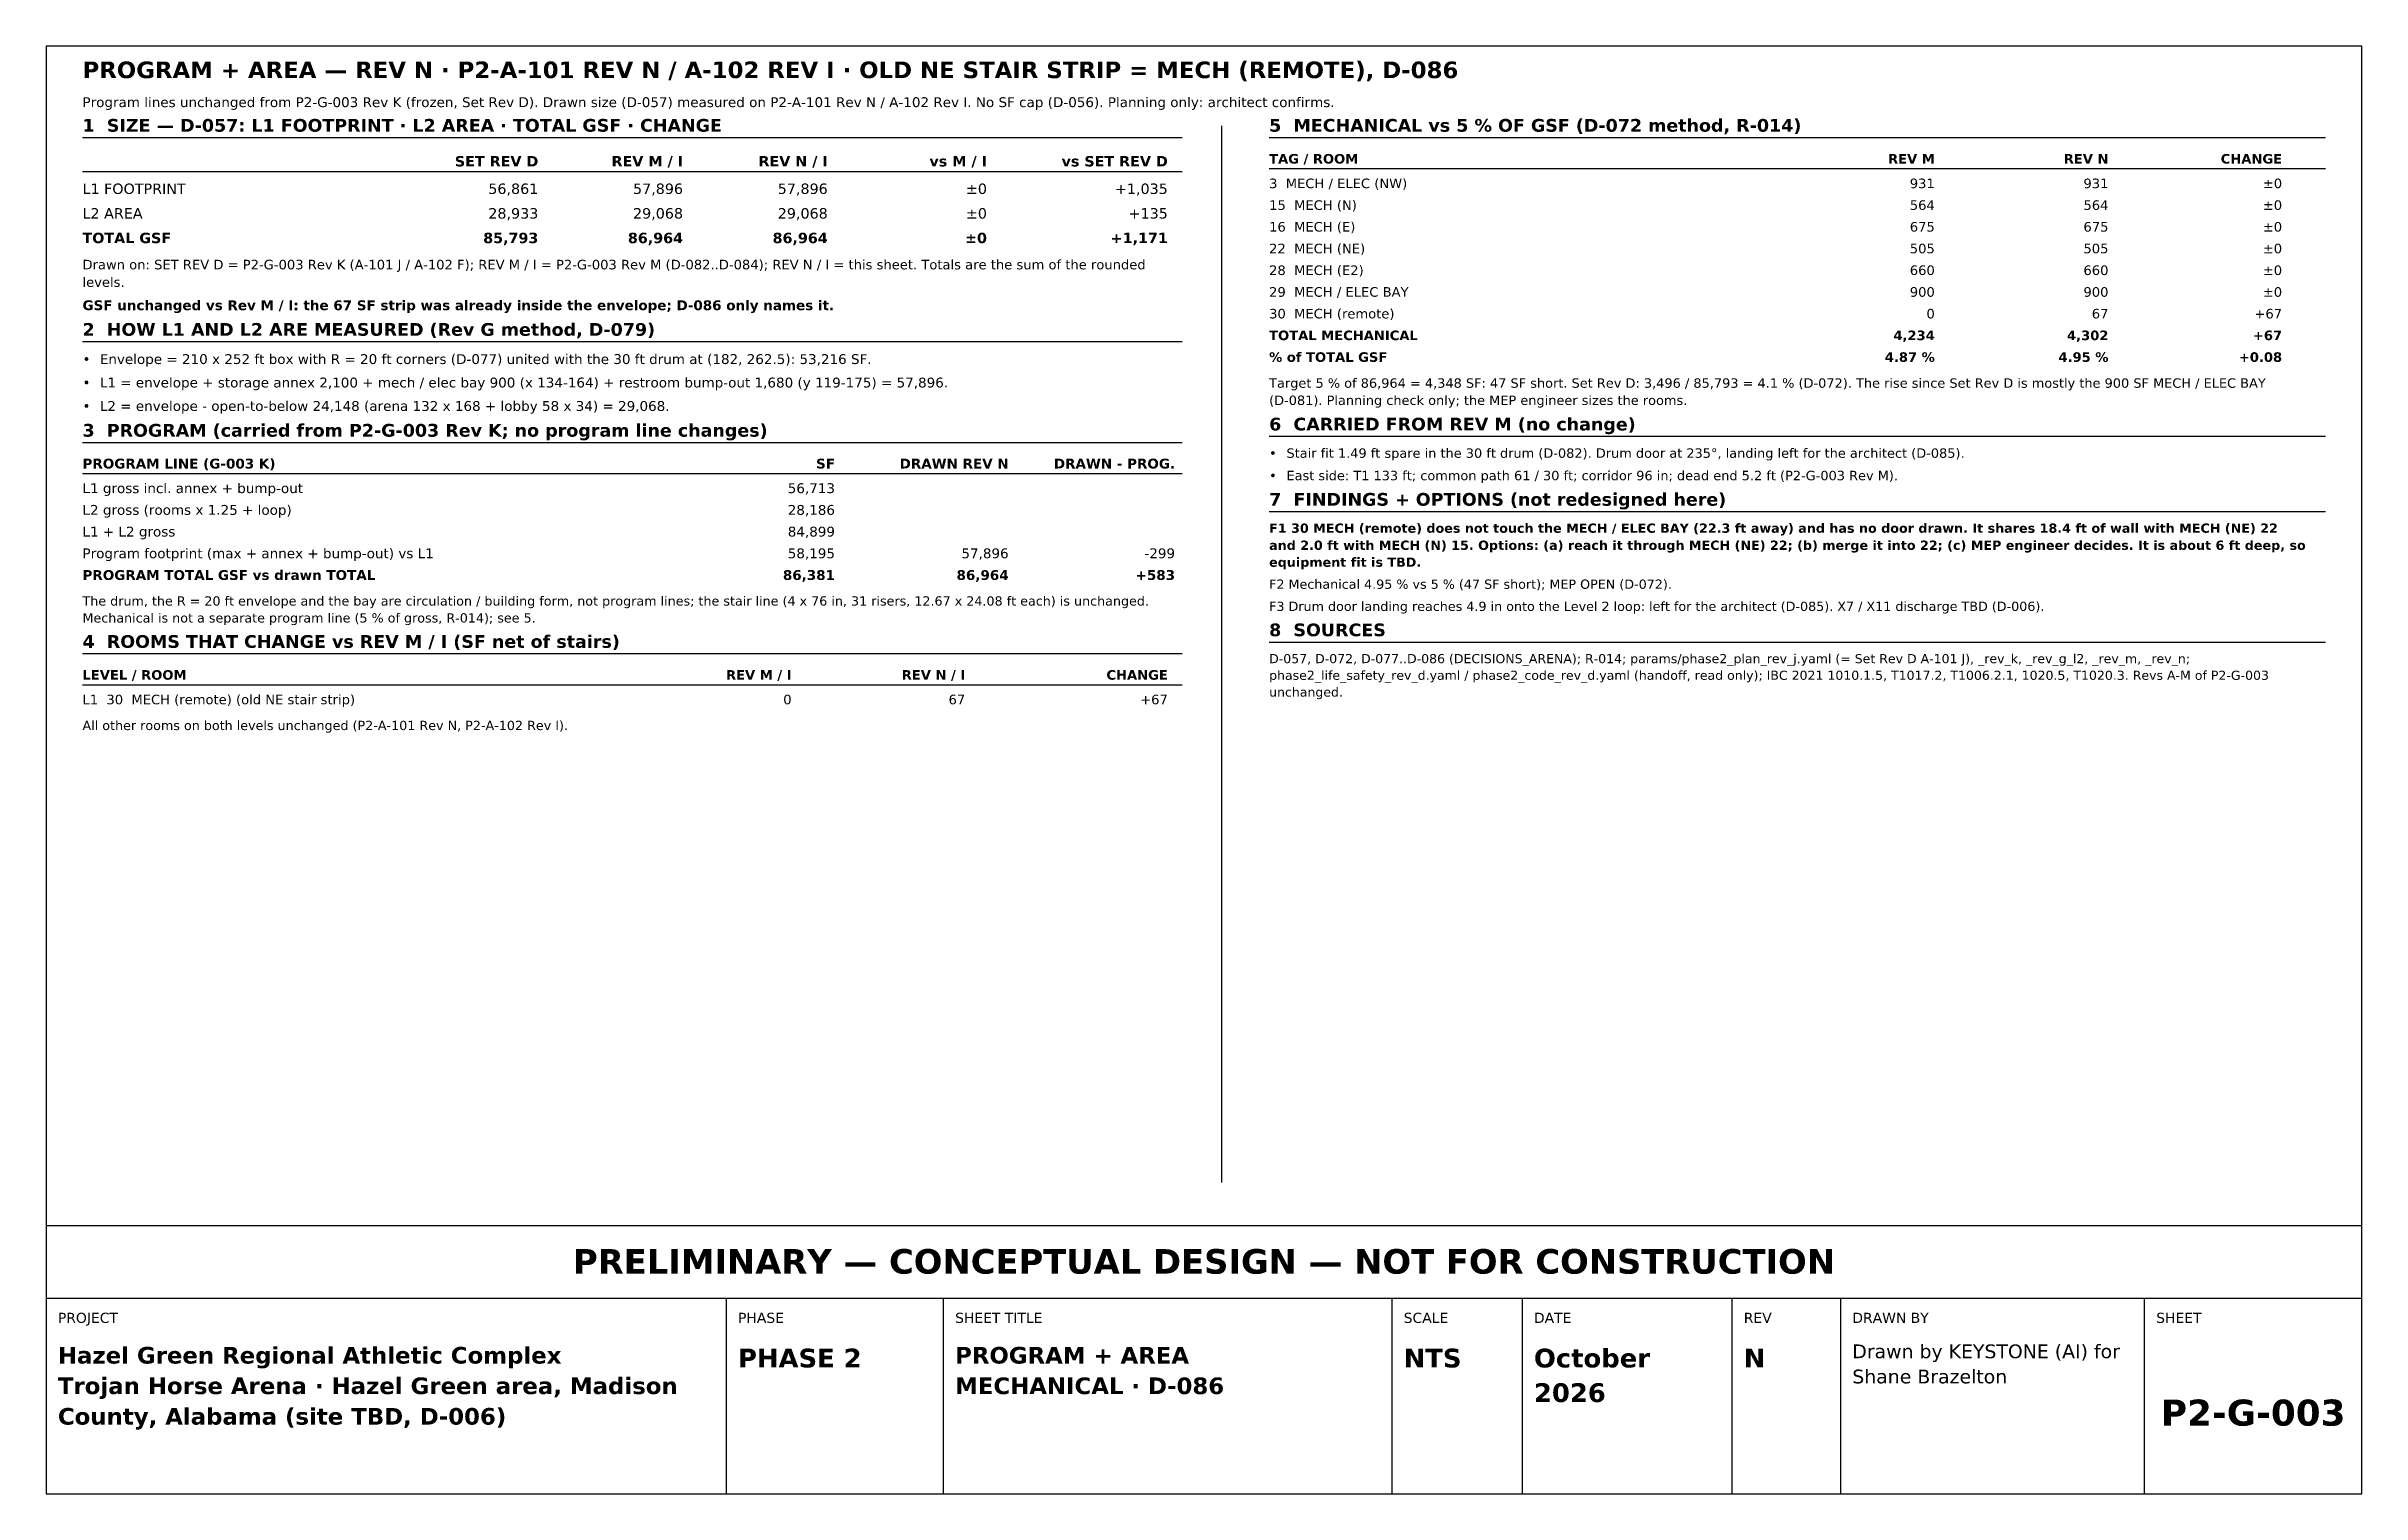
# Model space of a CAD drawing. Header units: inches. Extents: x 0.5 to 16.5, y 0.5 to 10.5.
import ezdxf
from ezdxf.enums import TextEntityAlignment as Align

# ---------------------------------------------------------------- set-up
doc = ezdxf.new("R2010")
doc.units = ezdxf.units.IN
doc.header["$MEASUREMENT"] = 0
doc.layers.add('A-ANNO-TEXT', color=7, linetype='Continuous')
doc.layers.add('G-ANNO-TTLB', color=7, linetype='Continuous')
doc.styles.add('KS-BOLD', font='DejaVuSans-Bold.ttf')
doc.styles.add('KS-REG', font='DejaVuSans.ttf')

msp = doc.modelspace()

# ---------------------------------------------------------------- linework, layer by layer
at = {"layer": 'A-ANNO-TEXT'}
for p, q in [((8.62, 9.95), (8.62, 2.65)), ((0.75, 9.87), (8.35, 9.87)), ((8.95, 9.87), (16.25, 9.87)), ((0.75, 9.635), (8.35, 9.635)), ((8.95, 9.655), (16.25, 9.655)), ((0.75, 8.46), (8.35, 8.46)), ((0.75, 7.763), (8.35, 7.763)), ((8.95, 7.806), (16.25, 7.806)), ((0.75, 7.548), (8.35, 7.548)), ((8.95, 7.286), (16.25, 7.286)), ((0.75, 6.304), (8.35, 6.304)), ((8.95, 6.384), (16.25, 6.384)), ((0.75, 6.089), (8.35, 6.089))]:
    msp.add_line(p, q, dxfattribs=at)
at = {"layer": 'G-ANNO-TTLB'}
for p, q in [((0.5, 1.85), (16.5, 1.85)), ((5.2, 0.5), (5.2, 1.85)), ((6.7, 0.5), (6.7, 1.85)), ((9.8, 0.5), (9.8, 1.85)), ((10.7, 0.5), (10.7, 1.85)), ((12.15, 0.5), (12.15, 1.85)), ((12.9, 0.5), (12.9, 1.85)), ((15, 0.5), (15, 1.85))]:
    msp.add_line(p, q, dxfattribs=at)
for points in [[(0.5, 0.5), (16.5, 0.5), (16.5, 10.5), (0.5, 10.5)], [(0.5, 1.85), (16.5, 1.85), (16.5, 2.35), (0.5, 2.35)]]:
    msp.add_lwpolyline(points, close=True, dxfattribs=at)

# ---------------------------------------------------------------- texts
at = {"layer": 'A-ANNO-TEXT'}
for s, height, style, p in [('PROGRAM + AREA — REV N · P2-A-101 REV N / A-102 REV I · OLD NE STAIR STRIP = MECH (REMOTE), D-086', 0.115, 'KS-BOLD', (0.75, 10.28)), ('Program lines unchanged from P2-G-003 Rev K (frozen, Set Rev D). Drawn size (D-057) measured on P2-A-101 Rev N / A-102 Rev I. No SF cap (D-056). Planning only: architect confirms.', 0.068, 'KS-REG', (0.75, 10.08)), ('1  SIZE — D-057: L1 FOOTPRINT · L2 AREA · TOTAL GSF · CHANGE', 0.088, 'KS-BOLD', (0.75, 9.91)), ('5  MECHANICAL vs 5 % OF GSF (D-072 method, R-014)', 0.088, 'KS-BOLD', (8.95, 9.91)), ('TAG / ROOM', 0.066, 'KS-BOLD', (8.95, 9.69)), ('L1 FOOTPRINT', 0.072, 'KS-REG', (0.75, 9.48)), ('3  MECH / ELEC (NW)', 0.066, 'KS-REG', (8.95, 9.52)), ('L2 AREA', 0.072, 'KS-REG', (0.75, 9.31)), ('15  MECH (N)', 0.066, 'KS-REG', (8.95, 9.37)), ('16  MECH (E)', 0.066, 'KS-REG', (8.95, 9.22)), ('TOTAL GSF', 0.072, 'KS-BOLD', (0.75, 9.14)), ('22  MECH (NE)', 0.066, 'KS-REG', (8.95, 9.07)), ('Drawn on: SET REV D = P2-G-003 Rev K (A-101 J / A-102 F); REV M / I = P2-G-003 Rev M (D-082..D-084); REV N / I = this sheet. Totals are the sum of the rounded', 0.066, 'KS-REG', (0.75, 8.959)), ('28  MECH (E2)', 0.066, 'KS-REG', (8.95, 8.92)), ('levels.', 0.066, 'KS-REG', (0.75, 8.838)), ('29  MECH / ELEC BAY', 0.066, 'KS-REG', (8.95, 8.77)), ('GSF unchanged vs Rev M / I: the 67 SF strip was already inside the envelope; D-086 only names it.', 0.068, 'KS-BOLD', (0.75, 8.677)), ('30  MECH (remote)', 0.066, 'KS-REG', (8.95, 8.62)), ('2  HOW L1 AND L2 ARE MEASURED (Rev G method, D-079)', 0.088, 'KS-BOLD', (0.75, 8.5)), ('TOTAL MECHANICAL', 0.066, 'KS-BOLD', (8.95, 8.47)), ('•', 0.068, 'KS-REG', (0.75, 8.305)), ('Envelope = 210 x 252 ft box with R = 20 ft corners (D-077) united with the 30 ft drum at (182, 262.5): 53,216 SF.', 0.068, 'KS-REG', (0.87, 8.305)), ('% of TOTAL GSF', 0.066, 'KS-BOLD', (8.95, 8.32)), ('•', 0.068, 'KS-REG', (0.75, 8.143)), ('L1 = envelope + storage annex 2,100 + mech / elec bay 900 (x 134-164) + restroom bump-out 1,680 (y 119-175) = 57,896.', 0.068, 'KS-REG', (0.87, 8.143)), ('Target 5 % of 86,964 = 4,348 SF: 47 SF short. Set Rev D: 3,496 / 85,793 = 4.1 % (D-072). The rise since Set Rev D is mostly the 900 SF MECH / ELEC BAY', 0.065, 'KS-REG', (8.95, 8.141)), ('•', 0.068, 'KS-REG', (0.75, 7.981)), ('L2 = envelope - open-to-below 24,148 (arena 132 x 168 + lobby 58 x 34) = 29,068.', 0.068, 'KS-REG', (0.87, 7.981)), ('(D-081). Planning check only; the MEP engineer sizes the rooms.', 0.065, 'KS-REG', (8.95, 8.022)), ('3  PROGRAM (carried from P2-G-003 Rev K; no program line changes)', 0.088, 'KS-BOLD', (0.75, 7.803)), ('6  CARRIED FROM REV M (no change)', 0.088, 'KS-BOLD', (8.95, 7.846)), ('•', 0.065, 'KS-REG', (8.95, 7.657)), ('Stair fit 1.49 ft spare in the 30 ft drum (D-082). Drum door at 235°, landing left for the architect (D-085).', 0.065, 'KS-REG', (9.07, 7.657)), ('PROGRAM LINE (G-003 K)', 0.068, 'KS-BOLD', (0.75, 7.583)), ('•', 0.065, 'KS-REG', (8.95, 7.502)), ('East side: T1 133 ft; common path 61 / 30 ft; corridor 96 in; dead end 5.2 ft (P2-G-003 Rev M).', 0.065, 'KS-REG', (9.07, 7.502)), ('L1 gross incl. annex + bump-out', 0.068, 'KS-REG', (0.75, 7.413)), ('7  FINDINGS + OPTIONS (not redesigned here)', 0.088, 'KS-BOLD', (8.95, 7.326)), ('L2 gross (rooms x 1.25 + loop)', 0.068, 'KS-REG', (0.75, 7.263)), ('F1 30 MECH (remote) does not touch the MECH / ELEC BAY (22.3 ft away) and has no door drawn. It shares 18.4 ft of wall with MECH (NE) 22', 0.064, 'KS-BOLD', (8.95, 7.139)), ('L1 + L2 gross', 0.068, 'KS-REG', (0.75, 7.113)), ('and 2.0 ft with MECH (N) 15. Options: (a) reach it through MECH (NE) 22; (b) merge it into 22; (c) MEP engineer decides. It is about 6 ft deep, so', 0.064, 'KS-BOLD', (8.95, 7.021)), ('Program footprint (max + annex + bump-out) vs L1', 0.068, 'KS-REG', (0.75, 6.963)), ('PROGRAM TOTAL GSF vs drawn TOTAL', 0.068, 'KS-BOLD', (0.75, 6.813)), ('equipment fit is TBD.', 0.064, 'KS-BOLD', (8.95, 6.904)), ('F2 Mechanical 4.95 % vs 5 % (47 SF short); MEP OPEN (D-072).', 0.064, 'KS-REG', (8.95, 6.752)), ('The drum, the R = 20 ft envelope and the bay are circulation / building form, not program lines; the stair line (4 x 76 in, 31 risers, 12.67 x 24.08 ft each) is unchanged.', 0.064, 'KS-REG', (0.75, 6.636)), ('Mechanical is not a separate program line (5 % of gross, R-014); see 5.', 0.064, 'KS-REG', (0.75, 6.519)), ('F3 Drum door landing reaches 4.9 in onto the Level 2 loop: left for the architect (D-085). X7 / X11 discharge TBD (D-006).', 0.064, 'KS-REG', (8.95, 6.599)), ('4  ROOMS THAT CHANGE vs REV M / I (SF net of stairs)', 0.088, 'KS-BOLD', (0.75, 6.344)), ('8  SOURCES', 0.088, 'KS-BOLD', (8.95, 6.424)), ('D-057, D-072, D-077..D-086 (DECISIONS_ARENA); R-014; params/phase2_plan_rev_j.yaml (= Set Rev D A-101 J), _rev_k, _rev_g_l2, _rev_m, _rev_n;', 0.063, 'KS-REG', (8.95, 6.238)), ('LEVEL / ROOM', 0.066, 'KS-BOLD', (0.75, 6.124)), ('phase2_life_safety_rev_d.yaml / phase2_code_rev_d.yaml (handoff, read only); IBC 2021 1010.1.5, T1017.2, T1006.2.1, 1020.5, T1020.3. Revs A-M of P2-G-003', 0.063, 'KS-REG', (8.95, 6.123)), ('L1  30  MECH (remote) (old NE stair strip)', 0.066, 'KS-REG', (0.75, 5.954)), ('unchanged.', 0.063, 'KS-REG', (8.95, 6.007)), ('All other rooms on both levels unchanged (P2-A-101 Rev N, P2-A-102 Rev I).', 0.064, 'KS-REG', (0.75, 5.776))]:
    msp.add_text(s, height=height, dxfattribs=dict(at, style=style)).set_placement(p)
for s, height, style, p in [('SET REV D', 0.072, 'KS-BOLD', (3.9, 9.67)), ('REV M / I', 0.072, 'KS-BOLD', (4.9, 9.67)), ('REV N / I', 0.072, 'KS-BOLD', (5.9, 9.67)), ('vs M / I', 0.072, 'KS-BOLD', (7, 9.67)), ('vs SET REV D', 0.072, 'KS-BOLD', (8.25, 9.67)), ('REV M', 0.066, 'KS-BOLD', (13.55, 9.69)), ('REV N', 0.066, 'KS-BOLD', (14.75, 9.69)), ('CHANGE', 0.066, 'KS-BOLD', (15.95, 9.69)), ('56,861', 0.072, 'KS-REG', (3.9, 9.48)), ('57,896', 0.072, 'KS-REG', (4.9, 9.48)), ('57,896', 0.072, 'KS-REG', (5.9, 9.48)), ('±0', 0.072, 'KS-REG', (7, 9.48)), ('+1,035', 0.072, 'KS-REG', (8.25, 9.48)), ('931', 0.066, 'KS-REG', (13.55, 9.52)), ('931', 0.066, 'KS-REG', (14.75, 9.52)), ('±0', 0.066, 'KS-REG', (15.95, 9.52)), ('28,933', 0.072, 'KS-REG', (3.9, 9.31)), ('29,068', 0.072, 'KS-REG', (4.9, 9.31)), ('29,068', 0.072, 'KS-REG', (5.9, 9.31)), ('±0', 0.072, 'KS-REG', (7, 9.31)), ('+135', 0.072, 'KS-REG', (8.25, 9.31)), ('564', 0.066, 'KS-REG', (13.55, 9.37)), ('675', 0.066, 'KS-REG', (13.55, 9.22)), ('564', 0.066, 'KS-REG', (14.75, 9.37)), ('675', 0.066, 'KS-REG', (14.75, 9.22)), ('±0', 0.066, 'KS-REG', (15.95, 9.37)), ('±0', 0.066, 'KS-REG', (15.95, 9.22)), ('85,793', 0.072, 'KS-BOLD', (3.9, 9.14)), ('86,964', 0.072, 'KS-BOLD', (4.9, 9.14)), ('86,964', 0.072, 'KS-BOLD', (5.9, 9.14)), ('±0', 0.072, 'KS-BOLD', (7, 9.14)), ('+1,171', 0.072, 'KS-BOLD', (8.25, 9.14)), ('505', 0.066, 'KS-REG', (13.55, 9.07)), ('505', 0.066, 'KS-REG', (14.75, 9.07)), ('±0', 0.066, 'KS-REG', (15.95, 9.07)), ('660', 0.066, 'KS-REG', (13.55, 8.92)), ('660', 0.066, 'KS-REG', (14.75, 8.92)), ('±0', 0.066, 'KS-REG', (15.95, 8.92)), ('900', 0.066, 'KS-REG', (13.55, 8.77)), ('900', 0.066, 'KS-REG', (14.75, 8.77)), ('±0', 0.066, 'KS-REG', (15.95, 8.77)), ('0', 0.066, 'KS-REG', (13.55, 8.62)), ('67', 0.066, 'KS-REG', (14.75, 8.62)), ('+67', 0.066, 'KS-REG', (15.95, 8.62)), ('4,234', 0.066, 'KS-BOLD', (13.55, 8.47)), ('4,302', 0.066, 'KS-BOLD', (14.75, 8.47)), ('+67', 0.066, 'KS-BOLD', (15.95, 8.47)), ('4.87 %', 0.066, 'KS-BOLD', (13.55, 8.32)), ('4.95 %', 0.066, 'KS-BOLD', (14.75, 8.32)), ('+0.08', 0.066, 'KS-BOLD', (15.95, 8.32)), ('SF', 0.068, 'KS-BOLD', (5.95, 7.583)), ('DRAWN REV N', 0.068, 'KS-BOLD', (7.15, 7.583)), ('DRAWN - PROG.', 0.068, 'KS-BOLD', (8.3, 7.583)), ('56,713', 0.068, 'KS-REG', (5.95, 7.413)), ('28,186', 0.068, 'KS-REG', (5.95, 7.263)), ('84,899', 0.068, 'KS-REG', (5.95, 7.113)), ('86,381', 0.068, 'KS-BOLD', (5.95, 6.813)), ('58,195', 0.068, 'KS-REG', (5.95, 6.963)), ('86,964', 0.068, 'KS-BOLD', (7.15, 6.813)), ('57,896', 0.068, 'KS-REG', (7.15, 6.963)), ('+583', 0.068, 'KS-BOLD', (8.3, 6.813)), ('-299', 0.068, 'KS-REG', (8.3, 6.963)), ('REV M / I', 0.066, 'KS-BOLD', (5.65, 6.124)), ('REV N / I', 0.066, 'KS-BOLD', (6.85, 6.124)), ('CHANGE', 0.066, 'KS-BOLD', (8.25, 6.124)), ('0', 0.066, 'KS-REG', (5.65, 5.954)), ('67', 0.066, 'KS-REG', (6.85, 5.954)), ('+67', 0.066, 'KS-REG', (8.25, 5.954))]:
    msp.add_text(s, height=height, dxfattribs=dict(at, style=style)).set_placement(p, align=Align.RIGHT)
at = {"layer": 'G-ANNO-TTLB', "style": 'KS-BOLD'}
for s, height, p in [('PRELIMINARY — CONCEPTUAL DESIGN — NOT FOR CONSTRUCTION', 0.17, (8.5, 2.02)), ('P2-G-003', 0.18, (15.75, 0.97))]:
    msp.add_text(s, height=height, dxfattribs=at).set_placement(p, align=Align.CENTER)
at = {"layer": 'G-ANNO-TTLB'}
for s, height, style, p in [('PROJECT', 0.07, 'KS-REG', (0.58, 1.68)), ('PHASE', 0.07, 'KS-REG', (5.28, 1.68)), ('SHEET TITLE', 0.07, 'KS-REG', (6.78, 1.68)), ('SCALE', 0.07, 'KS-REG', (9.88, 1.68)), ('DATE', 0.07, 'KS-REG', (10.78, 1.68)), ('REV', 0.07, 'KS-REG', (12.23, 1.68)), ('DRAWN BY', 0.07, 'KS-REG', (12.98, 1.68)), ('SHEET', 0.07, 'KS-REG', (15.08, 1.68)), ('Hazel Green Regional Athletic Complex', 0.115, 'KS-BOLD', (0.58, 1.399)), ('PHASE 2', 0.13, 'KS-BOLD', (5.28, 1.372)), ('PROGRAM + AREA', 0.115, 'KS-BOLD', (6.78, 1.399)), ('NTS', 0.13, 'KS-BOLD', (9.88, 1.372)), ('October', 0.13, 'KS-BOLD', (10.78, 1.372)), ('N', 0.13, 'KS-BOLD', (12.23, 1.372)), ('Drawn by KEYSTONE (AI) for', 0.095, 'KS-REG', (12.98, 1.436)), ('Trojan Horse Arena · Hazel Green area, Madison', 0.115, 'KS-BOLD', (0.58, 1.188)), ('MECHANICAL · D-086', 0.115, 'KS-BOLD', (6.78, 1.188)), ('Shane Brazelton', 0.095, 'KS-REG', (12.98, 1.262)), ('2026', 0.13, 'KS-BOLD', (10.78, 1.133)), ('County, Alabama (site TBD, D-006)', 0.115, 'KS-BOLD', (0.58, 0.977))]:
    msp.add_text(s, height=height, dxfattribs=dict(at, style=style)).set_placement(p)

doc.saveas('drawing.dxf')
